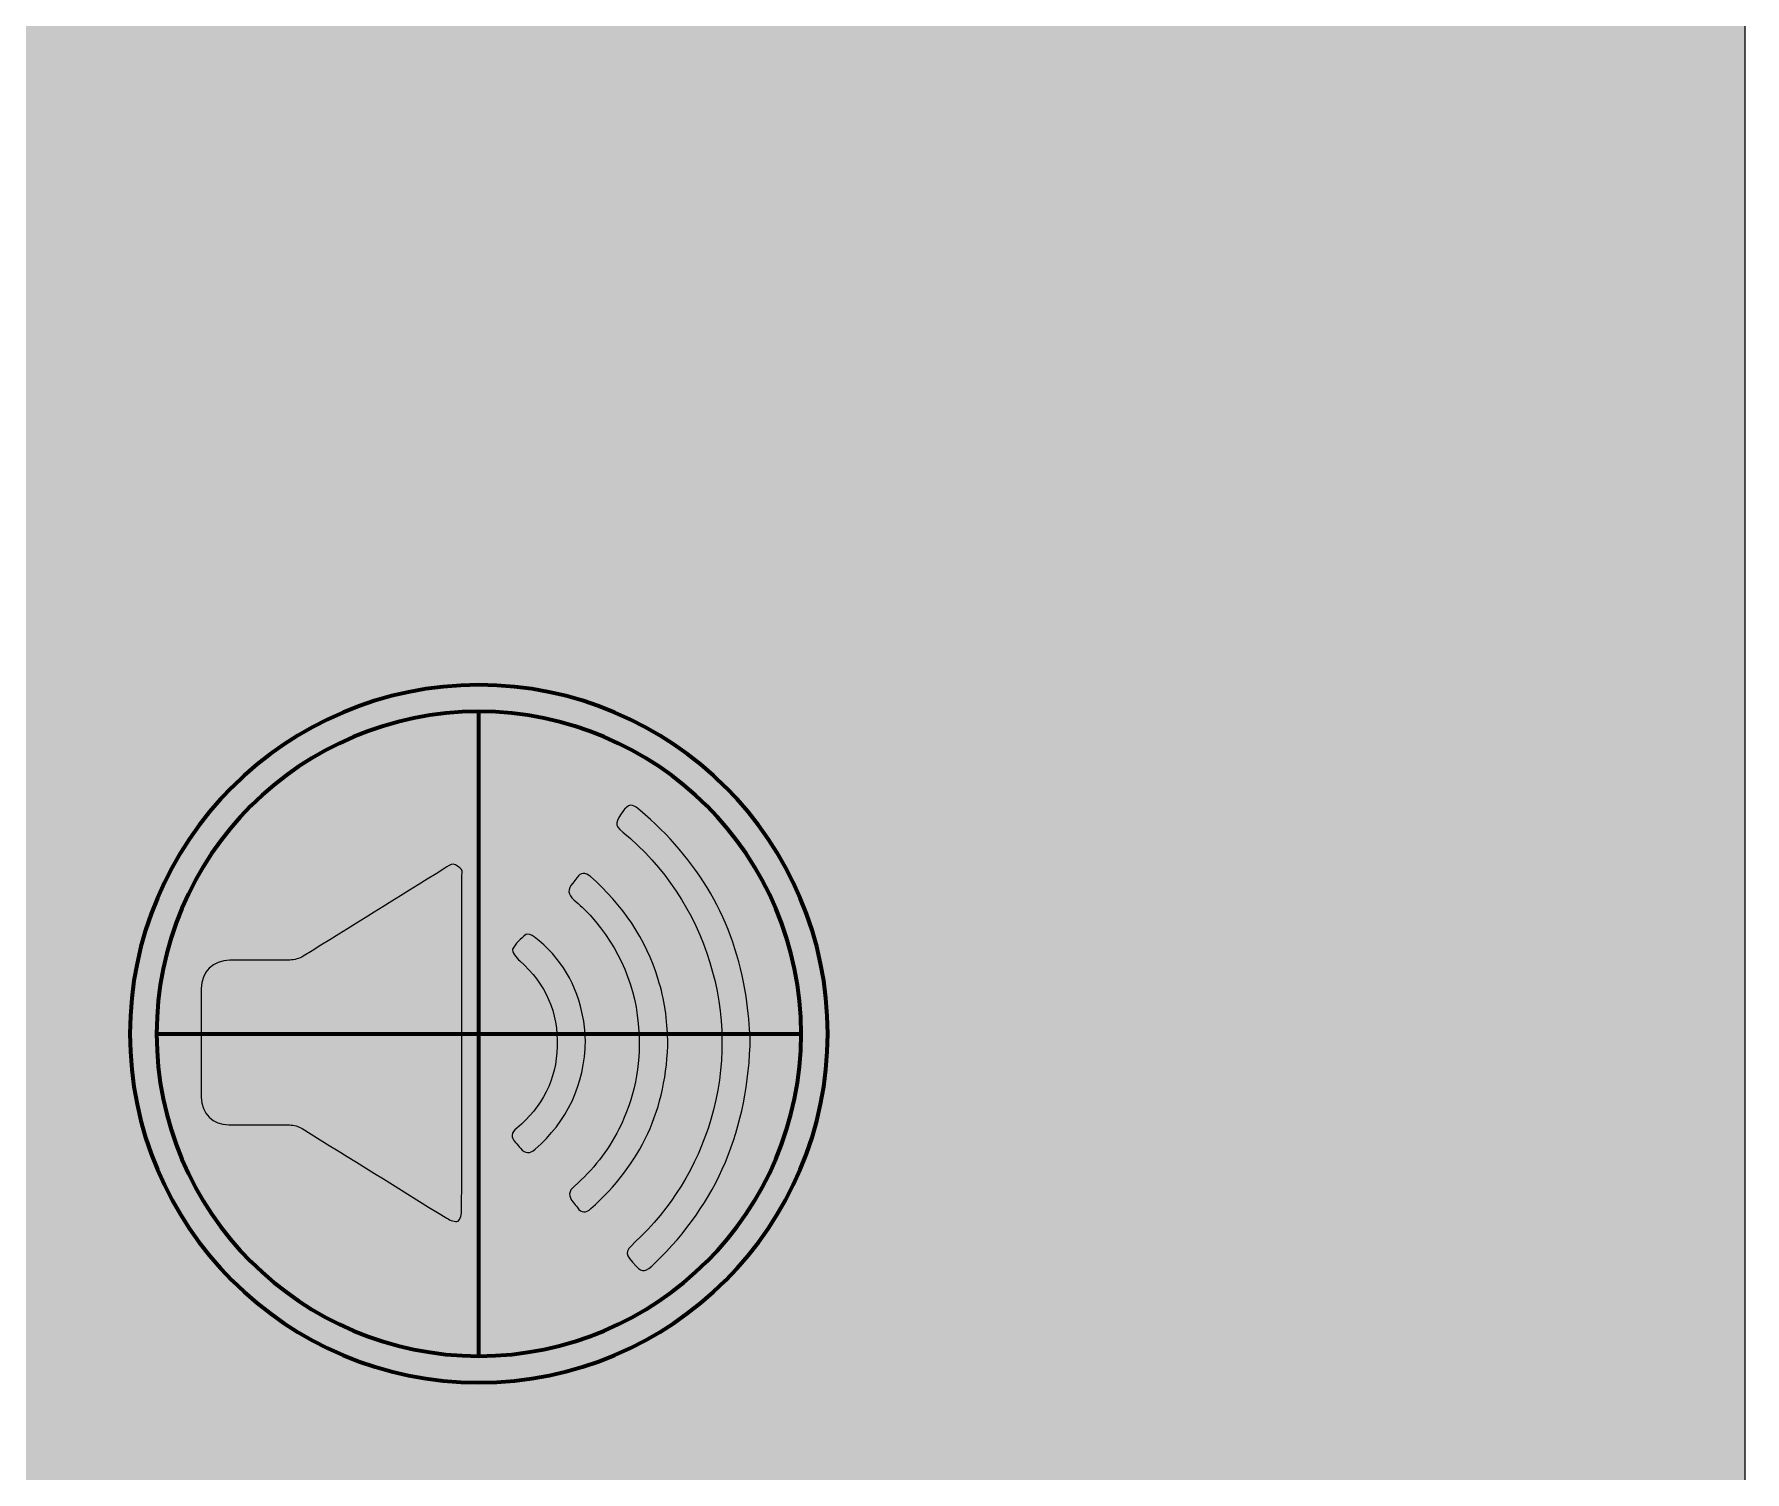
# Model space of a CAD drawing. Header units: inches. Extents: x -1481 to -429, y -1676 to -696.
# Drawn here: x -482.3 to -429.2, y -797.4 to -752.7 of the extents above; entities that cross this region are included whole.
import ezdxf

# ---------------------------------------------------------------- set-up
doc = ezdxf.new("R2010")
doc.units = ezdxf.units.IN
doc.header["$MEASUREMENT"] = 0
doc.layers.add('Layer 1', color=7, linetype='Continuous')

# ---------------------------------------------------------------- blocks, each defined once
blk = doc.blocks.new('block 2')
at = {"layer": 'Layer 1', "true_color": 0x009344}
h = blk.add_hatch(color=114, dxfattribs=at)
h.dxf.hatch_style = 2
h.paths.add_polyline_path([(-429.175, -985.727), (-669.175, -985.727), (-669.175, -695.727), (-429.175, -695.727)])
at = {"layer": 'Layer 1', "lineweight": 0}
blk.add_lwpolyline([(-429.175, -985.727), (-669.175, -985.727), (-669.175, -695.727), (-429.175, -695.727), (-429.175, -985.727)], dxfattribs=at)
blk = doc.blocks.new('block 9')
at = {"layer": 'Layer 1', "color": 109, "lineweight": 120, "true_color": 0x166634}
for points in [[(-468.526, -793.756), (-468.526, -773.721)], [(-478.543, -783.738), (-458.508, -783.738)]]:
    blk.add_lwpolyline(points, dxfattribs=at)
blk.add_open_spline([(-468.526, -773.721), (-462.993, -773.721), (-458.508, -778.206), (-458.508, -783.738), (-458.508, -789.271), (-462.993, -793.756), (-468.526, -793.756), (-474.058, -793.756), (-478.543, -789.271), (-478.543, -783.738), (-478.543, -778.206), (-474.058, -773.721), (-468.526, -773.721)], degree=3, knots=[0, 0, 0, 0, 1, 1, 1, 2, 2, 2, 3, 3, 3, 4, 4, 4, 4], dxfattribs=at)
blk = doc.blocks.new('block 6')
at = {"layer": 'Layer 1'}
blk.add_blockref('block 9', (0, 0), dxfattribs=at)
blk = doc.blocks.new('block 21')
at = {"layer": 'Layer 1', "lineweight": 0}
for points, knots in [([(-460.089, -783.846), (-460.142, -786.711), (-461.114, -788.992), (-463.043, -790.86), (-463.352, -791.159), (-463.436, -791.169), (-463.632, -790.964), (-464, -790.577), (-464.01, -790.535), (-463.675, -790.22), (-462.546, -789.158), (-461.759, -787.892), (-461.314, -786.404), (-460.349, -783.179), (-461.442, -779.596), (-464.054, -777.467), (-464.317, -777.254), (-464.307, -777.162), (-463.994, -776.758), (-463.822, -776.536), (-463.677, -776.656), (-463.526, -776.783), (-461.712, -778.306), (-460.58, -780.223), (-460.218, -782.574), (-460.145, -783.054), (-460.119, -783.541), (-460.089, -783.846)], [0, 0, 0, 0, 1, 1, 1, 2, 2, 2, 3, 3, 3, 4, 4, 4, 5, 5, 5, 6, 6, 6, 7, 7, 7, 8, 8, 8, 9, 9, 9, 9]), ([(-469.056, -784.032), (-469.056, -785.761), (-469.054, -787.491), (-469.061, -789.221), (-469.062, -789.34), (-469.096, -789.523), (-469.173, -789.562), (-469.255, -789.604), (-469.422, -789.535), (-469.525, -789.471), (-471.025, -788.546), (-472.519, -787.611), (-474.019, -786.687), (-474.131, -786.617), (-474.279, -786.576), (-474.411, -786.573), (-475.041, -786.561), (-475.671, -786.569), (-476.301, -786.567), (-476.798, -786.566), (-477.151, -786.217), (-477.152, -785.714), (-477.156, -784.587), (-477.156, -783.461), (-477.153, -782.334), (-477.151, -781.811), (-476.794, -781.458), (-476.263, -781.454), (-475.643, -781.45), (-475.022, -781.46), (-474.401, -781.447), (-474.26, -781.444), (-474.103, -781.399), (-473.984, -781.326), (-472.513, -780.42), (-471.049, -779.505), (-469.582, -778.594), (-469.5, -778.543), (-469.406, -778.461), (-469.326, -778.47), (-469.233, -778.48), (-469.128, -778.557), (-469.066, -778.635), (-469.027, -778.685), (-469.057, -778.789), (-469.057, -778.869), (-469.056, -780.59), (-469.056, -782.311), (-469.056, -784.032)], [0, 0, 0, 0, 1, 1, 1, 2, 2, 2, 3, 3, 3, 4, 4, 4, 5, 5, 5, 6, 6, 6, 7, 7, 7, 8, 8, 8, 9, 9, 9, 10, 10, 10, 11, 11, 11, 12, 12, 12, 13, 13, 13, 14, 14, 14, 15, 15, 15, 16, 16, 16, 16]), ([(-462.651, -783.914), (-462.677, -786.09), (-463.497, -787.797), (-465.042, -789.172), (-465.204, -789.316), (-465.335, -789.315), (-465.464, -789.141), (-465.506, -789.085), (-465.547, -789.026), (-465.593, -788.973), (-465.751, -788.792), (-465.742, -788.636), (-465.554, -788.473), (-464.98, -787.973), (-464.517, -787.384), (-464.173, -786.702), (-463.693, -785.749), (-463.492, -784.742), (-463.551, -783.674), (-463.629, -782.284), (-464.139, -781.082), (-465.069, -780.054), (-465.224, -779.884), (-465.392, -779.724), (-465.568, -779.575), (-465.765, -779.408), (-465.78, -779.245), (-465.609, -779.056), (-465.562, -779.003), (-465.526, -778.94), (-465.482, -778.885), (-465.352, -778.722), (-465.216, -778.708), (-465.053, -778.851), (-464.059, -779.725), (-463.338, -780.779), (-462.95, -782.049), (-462.857, -782.353), (-462.78, -782.664), (-462.732, -782.977), (-462.68, -783.317), (-462.671, -783.664), (-462.651, -783.914)], [0, 0, 0, 0, 1, 1, 1, 2, 2, 2, 3, 3, 3, 4, 4, 4, 5, 5, 5, 6, 6, 6, 7, 7, 7, 8, 8, 8, 9, 9, 9, 10, 10, 10, 11, 11, 11, 12, 12, 12, 13, 13, 13, 14, 14, 14, 14]), ([(-465.211, -783.929), (-465.236, -785.361), (-465.783, -786.448), (-466.773, -787.329), (-466.939, -787.477), (-467.088, -787.465), (-467.229, -787.298), (-467.28, -787.237), (-467.331, -787.175), (-467.387, -787.118), (-467.547, -786.953), (-467.521, -786.814), (-467.348, -786.672), (-466.551, -786.014), (-466.117, -785.157), (-466.089, -784.134), (-466.061, -783.082), (-466.44, -782.178), (-467.252, -781.474), (-467.359, -781.381), (-467.511, -781.183), (-467.477, -781.111), (-467.392, -780.93), (-467.223, -780.782), (-467.063, -780.65), (-467.023, -780.616), (-466.874, -780.67), (-466.805, -780.723), (-465.968, -781.368), (-465.468, -782.22), (-465.282, -783.256), (-465.237, -783.508), (-465.228, -783.765), (-465.211, -783.929)], [0, 0, 0, 0, 1, 1, 1, 2, 2, 2, 3, 3, 3, 4, 4, 4, 5, 5, 5, 6, 6, 6, 7, 7, 7, 8, 8, 8, 9, 9, 9, 10, 10, 10, 11, 11, 11, 11])]:
    blk.add_open_spline(points, degree=3, knots=knots, dxfattribs=at)
blk = doc.blocks.new('block 20')
at = {"layer": 'Layer 1'}
blk.add_blockref('block 21', (0, 0), dxfattribs=at)
blk = doc.blocks.new('block 19')
at = {"layer": 'Layer 1', "true_color": 0x006738}
h = blk.add_hatch(color=116, dxfattribs=at)
h.dxf.hatch_style = 2
edge = h.paths.add_edge_path()
edge.add_spline(control_points=[(-457.682, -783.738), (-457.682, -789.727), (-462.537, -794.582), (-468.526, -794.582), (-474.515, -794.582), (-479.37, -789.727), (-479.37, -783.738), (-479.37, -777.749), (-474.515, -772.894), (-468.526, -772.894), (-462.537, -772.894), (-457.682, -777.749), (-457.682, -783.738)], knot_values=[0, 0, 0, 0, 1, 1, 1, 2, 2, 2, 3, 3, 3, 4, 4, 4, 4], degree=3, periodic=1)
at = {"layer": 'Layer 1', "color": 2, "lineweight": 140, "true_color": 0xfff100}
blk.add_open_spline([(-457.682, -783.738), (-457.682, -789.727), (-462.537, -794.582), (-468.526, -794.582), (-474.515, -794.582), (-479.37, -789.727), (-479.37, -783.738), (-479.37, -777.749), (-474.515, -772.894), (-468.526, -772.894), (-462.537, -772.894), (-457.682, -777.749), (-457.682, -783.738)], degree=3, knots=[0, 0, 0, 0, 1, 1, 1, 2, 2, 2, 3, 3, 3, 4, 4, 4, 4], dxfattribs=at)
at = {"layer": 'Layer 1'}
blk.add_blockref('block 20', (0, 0), dxfattribs=at)

msp = doc.modelspace()

# ---------------------------------------------------------------- block references
at = {"layer": 'Layer 1'}
for name in ['block 2', 'block 19', 'block 6']:
    msp.add_blockref(name, (0, 0), dxfattribs=at)

doc.saveas('drawing.dxf')
